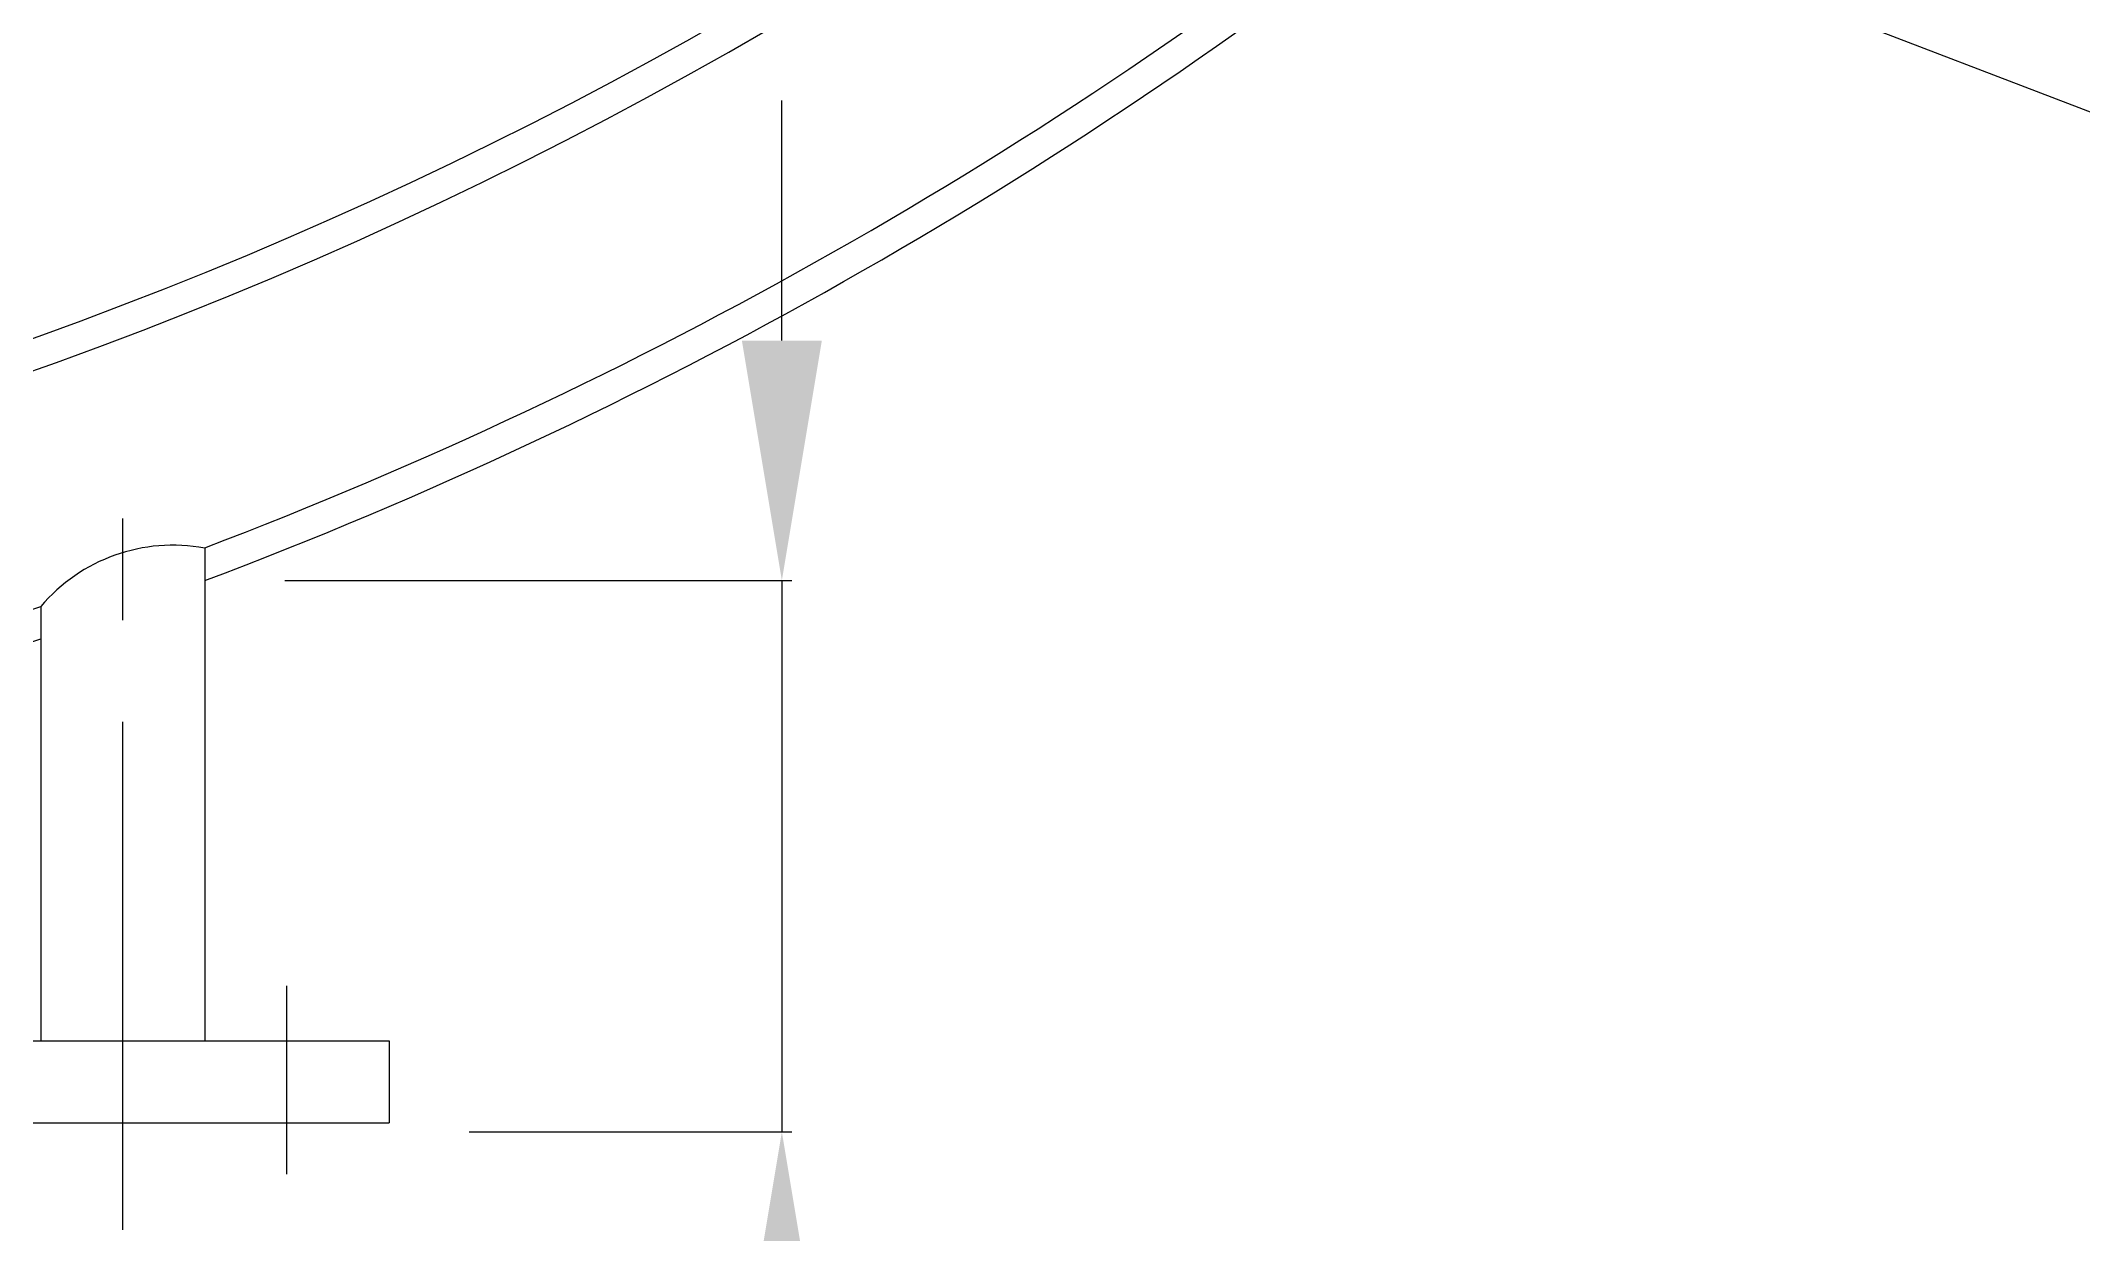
# Model space of a CAD drawing. Header units: millimetres. Extents: x -15295 to -9807, y 801 to 4683.
# Drawn here: x -14004.1 to -13749, y 1646.9 to 1796 of the extents above; entities that cross this region are included whole.
import ezdxf

# ---------------------------------------------------------------- set-up
doc = ezdxf.new("R2010")
doc.units = ezdxf.units.MM
doc.linetypes.add('CENTERX2', pattern=[101.6, 63.5, -12.7, 12.7, -12.7])
doc.layers.add('点划线', color=1, linetype='CENTERX2')
doc.layers.add('细实线', color=7, linetype='Continuous')
doc.styles.get("Standard").update_dxf_attribs({"font": 'txt.shx', "height": 35})
doc.dimstyles.new('ISO-25', dxfattribs={"dimtxt": 1, "dimasz": 30, "dimexe": 1.25, "dimexo": 10, "dimgap": 10, "dimtad": 1, "dimtxsty": 'Standard', "dimcen": 2.5, "dimadec": 0, "dimazin": 0, "dimtfac": 1, "dimtmove": 0, "dimatfit": 3, "dimfxl": 0, "dimarcsym": 0})

# ---------------------------------------------------------------- blocks, each defined once
blk = doc.blocks.new('*D11')
at = {"color": 0, "lineweight": -2}
for p, q in [((-13911.45, 1758.5), (-13911.45, 1788.5)), ((-13973.57, 1728.5), (-13910.2, 1728.5)), ((-13911.45, 1728.5), (-13911.45, 1659.61)), ((-13950.53, 1659.61), (-13910.2, 1659.61)), ((-13911.45, 1629.61), (-13911.45, 1509.61))]:
    blk.add_line(p, q, dxfattribs=at)
at = {"color": 0}
for points in [[(-13916.45, 1758.5), (-13906.45, 1758.5), (-13911.45, 1728.5)], [(-13916.45, 1629.61), (-13906.45, 1629.61), (-13911.45, 1659.61)]]:
    blk.add_solid(points, dxfattribs=at)
at = {"layer": 'Defpoints', "color": 0}
for p in [(-13983.57, 1728.5), (-13911.45, 1728.5), (-13960.53, 1659.61)]:
    blk.add_point(p, dxfattribs=at)
at = {"color": 0, "insert": (-13938.95, 1554.61), "char_height": 35, "attachment_point": 5, "rotation": 90}
blk.add_mtext('100', dxfattribs=at)
blk = doc.blocks.new('_None')

msp = doc.modelspace()

# ---------------------------------------------------------------- linework, layer by layer
for p, q in [((-13983.571, 1732.604), (-13983.571, 1670.984)), ((-14004.051, 1725.261), (-14004.051, 1670.984)), ((-14027.091, 1670.984), (-13960.531, 1670.984)), ((-13960.531, 1670.984), (-13960.531, 1660.744)), ((-14027.091, 1660.744), (-13960.531, 1660.744))]:
    msp.add_line(p, q)
for centre, radius, start, end in [((-14185.84, 2264.458), 537.018, 270.00304, 308.32645), ((-14186.18, 2265.069), 541.547, 268.98089, 308.31459), ((-14185.811, 2264.407), 568.96, 290.82137, 308.32746), ((-14185.811, 2264.407), 572.8, 290.67537, 308.32746), ((-13987.56, 1711.337), 21.583, 79.35002, 139.82618), ((-14185.811, 2264.407), 568.96, 280.99364, 288.63028), ((-14185.811, 2264.407), 572.8, 280.99364, 288.50083)]:
    msp.add_arc(centre, radius, start, end)
at = {"layer": '点划线'}
for p, q in [((-13993.811, 1647.367), (-13993.811, 1741.178)), ((-13973.331, 1677.863), (-13973.331, 1654.306))]:
    msp.add_line(p, q, dxfattribs=at)

# ---------------------------------------------------------------- dimensions: what is measured, and where the dimension line sits
dim = msp.add_linear_dim(base=(-13911.445, 1728.498), p1=(-13960.531, 1659.607), p2=(-13983.571, 1728.498), angle=90, text='100', dimstyle='ISO-25', override={"dimldrblk": 'None'})
dim.commit()
dim.dimension.update_dxf_attribs({"geometry": '*D11', "text_midpoint": (-13911.445, 1554.607), "dimtype": 160})

# ---------------------------------------------------------------- leaders
at = {"layer": '细实线', "color": 3, "annotation_type": 0, "has_hookline": 1, "hookline_direction": 0, "text_width": 23.333}
msp.add_leader([(-13866.639, 1832.603), (-13368.803, 1641.682), (-13338.803, 1641.682)], dimstyle='ISO-25', override={"dimgap": 10, "dimtad": 0, "dimldrblk": 'None'}, dxfattribs=at)

doc.saveas('drawing.dxf')
